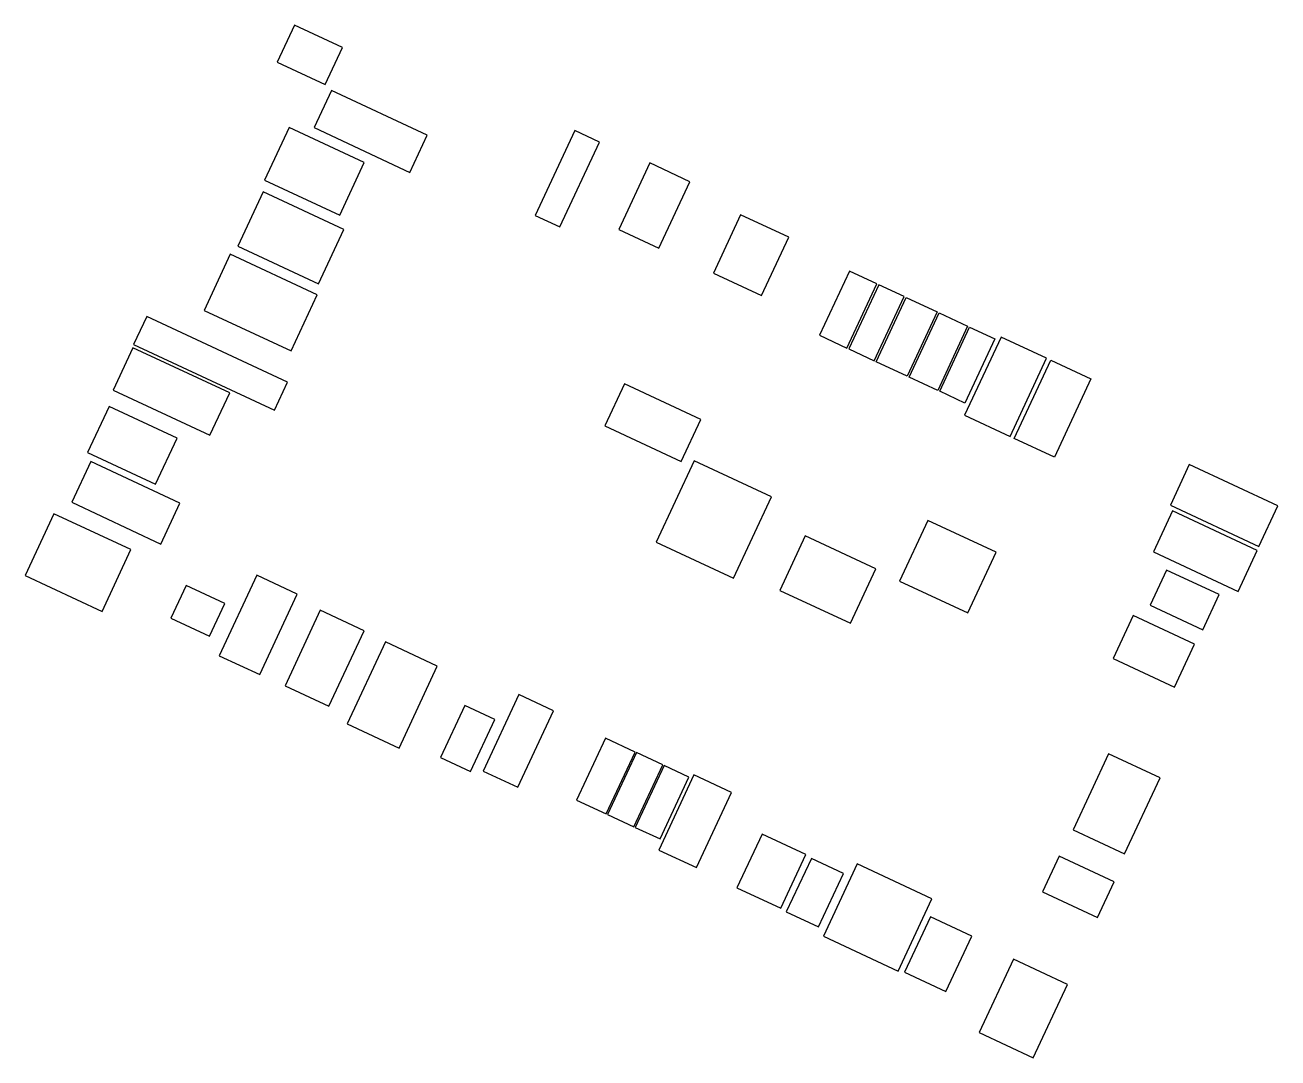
# Model space of a CAD drawing. Header units: inches. Extents: x 1197664 to 1198471, y 282690 to 283355.
import ezdxf

# ---------------------------------------------------------------- set-up
doc = ezdxf.new("R2010")
doc.units = ezdxf.units.IN
doc.header["$MEASUREMENT"] = 0
doc.layers.add('Housing', color=2, linetype='Continuous', true_color=0xffff00)

msp = doc.modelspace()

# ---------------------------------------------------------------- linework, layer by layer
at = {"layer": 'Housing'}
for points in [[(1197837.46, 283354.7), (1197826.33, 283330.84), (1197857.17, 283316.47), (1197868.29, 283340.32), (1197837.46, 283354.7)], [(1197861.12, 283312.55), (1197849.99, 283288.69), (1197911.66, 283259.93), (1197922.79, 283283.79), (1197861.12, 283312.55)], [(1197833.97, 283288.77), (1197818.18, 283254.91), (1197866.48, 283232.39), (1197882.27, 283266.25), (1197833.97, 283288.77)], [(1198017.83, 283286.75), (1197992.4, 283232.21), (1198008.23, 283224.83), (1198033.66, 283279.37), (1198017.83, 283286.75)], [(1198066.11, 283265.95), (1198046.12, 283223.09), (1198071.96, 283211.04), (1198091.95, 283253.9), (1198066.11, 283265.95)], [(1197817.16, 283247.44), (1197800.87, 283212.52), (1197852.89, 283188.26), (1197869.17, 283223.19), (1197817.16, 283247.44)], [(1198124.63, 283232.66), (1198107.14, 283195.15), (1198138.09, 283180.72), (1198155.58, 283218.23), (1198124.63, 283232.66)], [(1197796.05, 283207.23), (1197779.2, 283171.11), (1197835.24, 283144.97), (1197852.09, 283181.1), (1197796.05, 283207.23)], [(1198194.68, 283196.41), (1198175.42, 283155.1), (1198193.07, 283146.87), (1198212.33, 283188.18), (1198194.68, 283196.41)], [(1198213.6, 283187.59), (1198194.34, 283146.28), (1198210.7, 283138.65), (1198229.96, 283179.96), (1198213.6, 283187.59)], [(1198231.23, 283179.36), (1198251.09, 283170.1), (1198231.83, 283128.8), (1198211.97, 283138.06)], [(1197742.27, 283167.22), (1197733.82, 283149.1), (1197824.45, 283106.83), (1197832.9, 283124.96), (1197742.27, 283167.22)], [(1198252.36, 283169.51), (1198270.77, 283160.93), (1198251.51, 283119.62), (1198233.1, 283128.21), (1198252.36, 283169.51)], [(1198272.04, 283160.34), (1198288.25, 283152.77), (1198268.99, 283111.47), (1198252.78, 283119.03)], [(1197733.32, 283147.08), (1197720.61, 283119.82), (1197782.98, 283090.74), (1197795.7, 283118), (1197733.32, 283147.08)], [(1198292.32, 283153.97), (1198268.85, 283103.64), (1198298.18, 283089.97), (1198321.64, 283140.3), (1198292.32, 283153.97)], [(1198324.29, 283139.07), (1198350.11, 283127.02), (1198326.66, 283076.72), (1198300.82, 283088.73)], [(1198049.95, 283123.87), (1198037.29, 283096.73), (1198086.42, 283073.82), (1198099.07, 283100.96), (1198049.95, 283123.87)], [(1197718.04, 283109.27), (1197704.18, 283079.56), (1197747.92, 283059.16), (1197761.78, 283088.87), (1197718.04, 283109.27)], [(1197706.24, 283073.8), (1197694.1, 283047.76), (1197751.31, 283020.58), (1197763.64, 283047.03), (1197706.24, 283073.8)], [(1198094.68, 283074.3), (1198070.3, 283022.02), (1198120.02, 282998.84), (1198144.4, 283051.12), (1198094.68, 283074.3)], [(1198413.52, 283071.94), (1198401.3, 283045.73), (1198458.35, 283019.12), (1198470.57, 283045.33), (1198413.52, 283071.94)], [(1198402.65, 283042), (1198390.39, 283015.71), (1198444.91, 282990.29), (1198457.17, 283016.58), (1198402.65, 283042)], [(1197682.48, 283040.24), (1197663.91, 283000.43), (1197713.48, 282977.31), (1197732.05, 283017.12), (1197682.48, 283040.24)], [(1198245.19, 283035.97), (1198226.98, 282996.93), (1198270.96, 282976.43), (1198289.19, 283015.46), (1198245.19, 283035.97)], [(1198166.24, 283025.97), (1198149.89, 282990.92), (1198195.29, 282969.75), (1198211.64, 283004.8), (1198166.24, 283025.97)], [(1198398.93, 283003.95), (1198388.37, 282981.31), (1198422.17, 282965.54), (1198432.73, 282988.18), (1198398.93, 283003.95)], [(1197767.69, 282994.03), (1197757.86, 282972.93), (1197782.6, 282961.39), (1197792.44, 282982.49), (1197767.69, 282994.03)], [(1197813.13, 283000.71), (1197788.94, 282948.84), (1197814.98, 282936.7), (1197839.17, 282988.57), (1197813.13, 283000.71)], [(1197853.96, 282978.15), (1197831.28, 282929.5), (1197859.59, 282916.3), (1197882.28, 282964.92), (1197853.96, 282978.15)], [(1198377.43, 282974.66), (1198364.55, 282947.02), (1198404.01, 282928.62), (1198416.9, 282956.26), (1198377.43, 282974.66)], [(1197895.95, 282957.81), (1197871.35, 282905.04), (1197904.71, 282889.48), (1197929.32, 282942.25), (1197895.95, 282957.81)], [(1197981.84, 282923.81), (1197958.97, 282874.56), (1197981.12, 282864.23), (1198004.07, 282913.44), (1197981.84, 282923.81)], [(1197947.02, 282916.85), (1197931.37, 282883.29), (1197950.66, 282874.3), (1197966.31, 282907.86), (1197947.02, 282916.85)], [(1198056.72, 282886.9), (1198037.56, 282895.83), (1198018.99, 282856), (1198038.15, 282847.07)], [(1198074.54, 282878.59), (1198057.48, 282886.55), (1198038.9, 282846.71), (1198055.97, 282838.76), (1198074.54, 282878.59)], [(1198361.56, 282885.64), (1198338.77, 282836.76), (1198371.84, 282821.34), (1198394.65, 282870.21), (1198361.56, 282885.64)], [(1198091.33, 282870.76), (1198075.3, 282878.24), (1198056.71, 282838.37), (1198072.75, 282830.93)], [(1198094.47, 282872.16), (1198071.92, 282823.81), (1198096.14, 282812.52), (1198118.69, 282860.87), (1198094.47, 282872.16)], [(1198138.45, 282834.14), (1198122.29, 282799.49), (1198150.44, 282786.36), (1198166.6, 282821.01), (1198138.45, 282834.14)], [(1198170.3, 282818.36), (1198154, 282784.08), (1198174.75, 282774.41), (1198190.79, 282808.81), (1198170.3, 282818.36)], [(1198329.66, 282819.84), (1198318.98, 282796.94), (1198354.42, 282780.41), (1198365.1, 282803.32), (1198329.66, 282819.84)], [(1198199.58, 282814.88), (1198177.92, 282768.42), (1198226.14, 282745.93), (1198247.81, 282792.39), (1198199.58, 282814.88)], [(1198246.88, 282780.87), (1198230.24, 282745.18), (1198256.82, 282732.79), (1198273.46, 282768.47), (1198246.88, 282780.87)], [(1198300.22, 282753.55), (1198278.19, 282706.31), (1198313.08, 282690.04), (1198335.11, 282737.28), (1198300.22, 282753.55)]]:
    msp.add_lwpolyline(points, close=True, dxfattribs=at)

doc.saveas('drawing.dxf')
